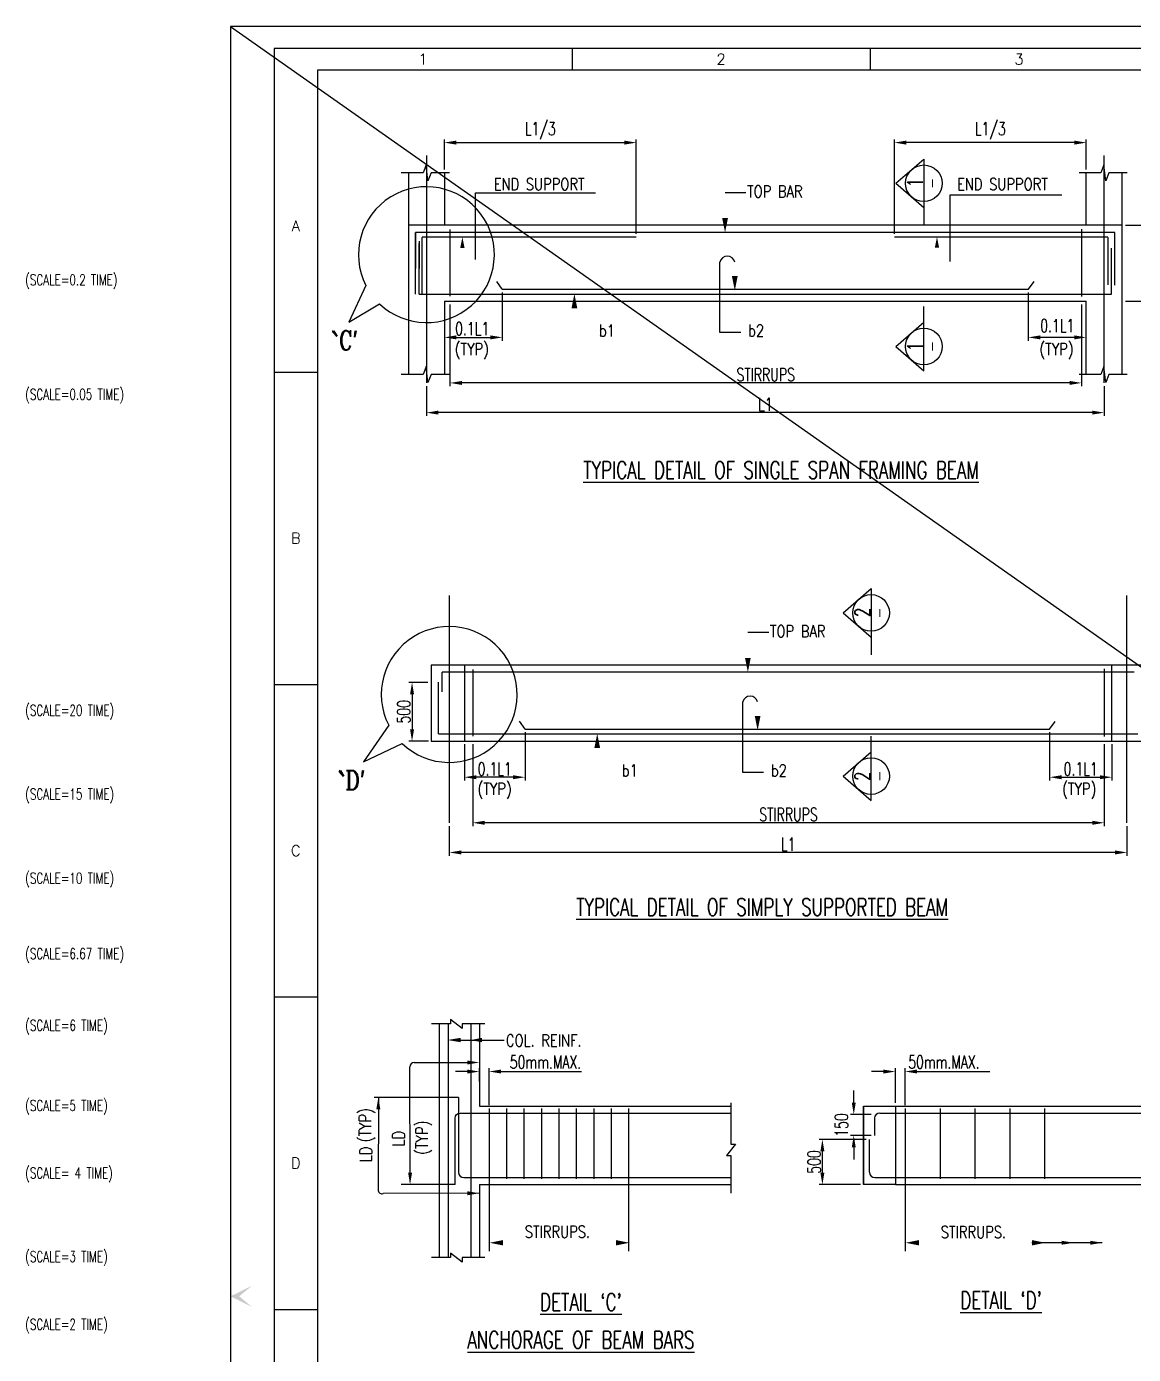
# Model space of a CAD drawing. Extents: x 489124 to 794428, y -356295 to -29813.
# Drawn here: x 516093 to 541483, y -66248 to -35782 of the extents above; entities that cross this region are included whole.
import ezdxf
from ezdxf.enums import TextEntityAlignment as Align
from ezdxf.lldxf.tags import DXFTag

# ---------------------------------------------------------------- set-up
doc = ezdxf.new("R2010")
doc.units = 0
doc.header["$LTSCALE"] = 500
doc.header["$MEASUREMENT"] = 0
doc.layers.get('DEFPOINTS').update_dxf_attribs({"color": 4})
for name, color, linetype in [('07', 5, 'Continuous'), ('08', 4, 'Continuous'), ('09', 6, 'Continuous'), ('BEAM', 4, 'Continuous'), ('BRAKE LINE', 8, 'Continuous'), ('CEN', 8, 'CENTER'), ('COL', 1, 'Continuous'), ('DIM', 5, 'Continuous'), ('LINK', 2, 'Continuous'), ('PNA', 10, 'Continuous'), ('REINFORCEMENT', 6, 'Continuous'), ('SEC-LINE', 2, 'Continuous'), ('ST', 6, 'Continuous'), ('STIRRUPS', 2, 'Continuous'), ('TEXT NORMAL', 4, 'Continuous'), ('TXT', 4, 'Continuous')]:
    doc.layers.add(name, color=color, linetype=linetype)
for name, color, linetype, lineweight in [('GRID TEXT', 6, 'Continuous', 15), ('HEADING-TXT', 1, 'Continuous', 25), ('SECT-TXT', 6, 'Continuous', 20)]:
    doc.layers.add(name, color=color, linetype=linetype, lineweight=lineweight)
doc.styles.add('ROMANC', font='romanc.shx', dxfattribs={"width": 0.8, "height": 250})
doc.styles.add('ROMANS', font='r.shx', dxfattribs={"width": 0.7, "bigfont": 'bigfont.shx'})
doc.styles.add('ROMENT', font='r.shx', dxfattribs={"bigfont": 'bigfont.shx'})
tags = doc.linetypes.add('CENTER', pattern=[2, 1.25, -0.25, 0.25, -0.25]).pattern_tags.tags
tags[10:11] = [DXFTag(74, 4), DXFTag(75, 0), DXFTag(340, '0'), DXFTag(46, 1.0), DXFTag(50, 0.0), DXFTag(44, 0.0), DXFTag(45, 0.0)]
tags[8:9] = [DXFTag(74, 4), DXFTag(75, 0), DXFTag(340, '0'), DXFTag(46, 1.0), DXFTag(50, 0.0), DXFTag(44, 0.0), DXFTag(45, 0.0)]
tags[6:7] = [DXFTag(74, 4), DXFTag(75, 0), DXFTag(340, '0'), DXFTag(46, 1.0), DXFTag(50, 0.0), DXFTag(44, 0.0), DXFTag(45, 0.0)]
tags[4:5] = [DXFTag(74, 4), DXFTag(75, 0), DXFTag(340, '0'), DXFTag(46, 1.0), DXFTag(50, 0.0), DXFTag(44, 0.0), DXFTag(45, 0.0)]
doc.dimstyles.new('Copy of INT2TIMES', dxfattribs={"dimtxt": 300, "dimasz": 275, "dimexe": 75, "dimexo": 75, "dimgap": 40, "dimtad": 1, "dimdec": 0, "dimlfac": 0.5, "dimrnd": 5, "dimzin": 0, "dimdsep": 46, "dimtxsty": 'ROMANS', "dimcen": -1, "dimclrd": 5, "dimclre": 5, "dimclrt": 4, "dimadec": 0, "dimazin": 0, "dimtfac": 1, "dimtdec": 0, "dimtix": 1, "dimtofl": 0, "dimtmove": 2, "dimatfit": 3, "dimfxl": 0, "dimtolj": 1, "dimtzin": 0, "dimarcsym": 0})

# ---------------------------------------------------------------- blocks, each defined once
blk = doc.blocks.new('FOLDER')
at = {"layer": 'PNA'}
for points in [[(-1250, 2500), (0, 0), (0, 1000)], [(1250, 2500), (0, 0), (0, 1000)]]:
    blk.add_solid(points, dxfattribs=at)
blk = doc.blocks.new('A1')
at = {"flags": 128}
blk.add_lwpolyline([(0, 0), (82779, 0), (82779, 58231), (0, 58231)], close=True, dxfattribs=at)
at = {"layer": 'PNA'}
for p, q in [((7718, 57739), (7718, 57247)), ((14453, 57739), (14453, 57247)), ((984, 50420), (1969, 50420)), ((984, 43358), (1969, 43358)), ((984, 36296), (1969, 36296)), ((984, 29233), (1969, 29233))]:
    blk.add_line(p, q, dxfattribs=at)
at = {"layer": 'PNA', "color": 1}
for points in [[(984, 492), (82287, 492), (82287, 57739), (984, 57739)], [(1969, 984), (81794, 984), (81794, 57247), (1969, 57247)]]:
    blk.add_lwpolyline(points, close=True, dxfattribs=at)
at = {"layer": 'PNA', "xscale": 0.196857838483993, "yscale": 0.196857838483993, "zscale": 0.196857838483993, "rotation": 270}
blk.add_blockref('FOLDER', (0, 29529), dxfattribs=at)
at = {"layer": 'PNA', "style": 'ROMANS'}
for s, p in [('1', (4352, 57493)), ('2', (11086, 57493)), ('3', (17821, 57493)), ('A', (1476, 53728)), ('B', (1476, 46666)), ('C', (1476, 39604)), ('D', (1476, 32541))]:
    blk.add_text(s, height=246, dxfattribs=at).set_placement(p, align=Align.MIDDLE)
blk = doc.blocks.new('*D81')
at = {"layer": 'DEFPOINTS', "color": 0, "ltscale": 2}
for p in [(526703, -59758), (526481, -60060), (526703, -60603)]:
    blk.add_point(p, dxfattribs=at)
at = {"layer": 'DIM', "color": 5, "lineweight": -2, "ltscale": 2}
for p, q in [((526481, -59985), (526481, -59683)), ((526703, -60528), (526703, -59683)), ((526206, -59758), (525931, -59758)), ((526978, -59758), (527253, -59758))]:
    blk.add_line(p, q, dxfattribs=at)
at = {"layer": 'DIM', "color": 5, "ltscale": 2}
for points in [[(526206, -59712), (526206, -59803), (526481, -59758)], [(526978, -59712), (526978, -59803), (526703, -59758)]]:
    blk.add_solid(points, dxfattribs=at)
at = {"layer": 'DIM', "color": 4, "ltscale": 2, "insert": (527995, -59540), "char_height": 300, "attachment_point": 5, "style": 'ROMANS'}
blk.add_mtext('\\A1;50mm.MAX.', dxfattribs=at)
blk = doc.blocks.new('*D88')
at = {"layer": 'DEFPOINTS', "color": 0, "ltscale": 2}
for p in [(525805, -42084), (540292, -42084), (525805, -43959)]:
    blk.add_point(p, dxfattribs=at)
at = {"layer": 'DIM', "color": 5, "lineweight": -2, "ltscale": 2}
for p, q in [((525805, -42159), (525805, -44034)), ((540292, -42159), (540292, -44034)), ((540017, -43959), (526080, -43959))]:
    blk.add_line(p, q, dxfattribs=at)
at = {"layer": 'DIM', "color": 5, "ltscale": 2}
for points in [[(526080, -43913), (526080, -44004), (525805, -43959)], [(540017, -43913), (540017, -44004), (540292, -43959)]]:
    blk.add_solid(points, dxfattribs=at)
at = {"layer": 'DIM', "color": 4, "ltscale": 2, "insert": (533048, -43769), "char_height": 300, "attachment_point": 5, "style": 'ROMANS'}
blk.add_mtext('\\A1;STIRRUPS', dxfattribs=at)
blk = doc.blocks.new('*D89')
at = {"layer": 'DEFPOINTS', "color": 0, "ltscale": 2}
for p in [(525265, -43959), (540812, -43959), (525265, -44640)]:
    blk.add_point(p, dxfattribs=at)
at = {"layer": 'DIM', "color": 5, "lineweight": -2, "ltscale": 2}
for p, q in [((525265, -44034), (525265, -44715)), ((540812, -44034), (540812, -44715)), ((540537, -44640), (525540, -44640))]:
    blk.add_line(p, q, dxfattribs=at)
at = {"layer": 'DIM', "color": 5, "ltscale": 2}
for points in [[(525540, -44594), (525540, -44685), (525265, -44640)], [(540537, -44594), (540537, -44685), (540812, -44640)]]:
    blk.add_solid(points, dxfattribs=at)
at = {"layer": 'DIM', "color": 4, "ltscale": 2, "insert": (533039, -44450), "char_height": 300, "attachment_point": 5, "style": 'ROMANS'}
blk.add_mtext('\\A1;L1', dxfattribs=at)
blk = doc.blocks.new('*D90')
at = {"layer": 'DEFPOINTS', "color": 0, "ltscale": 2}
for p in [(527005, -41809), (525678, -42914), (527005, -42914)]:
    blk.add_point(p, dxfattribs=at)
at = {"layer": 'DIM', "color": 5, "lineweight": -2, "ltscale": 2}
for p, q in [((527005, -41884), (527005, -42989)), ((525953, -42914), (526730, -42914))]:
    blk.add_line(p, q, dxfattribs=at)
at = {"layer": 'DIM', "color": 5, "ltscale": 2}
for points in [[(525953, -42868), (525953, -42960), (525678, -42914)], [(526730, -42868), (526730, -42960), (527005, -42914)]]:
    blk.add_solid(points, dxfattribs=at)
at = {"layer": 'DIM', "color": 4, "ltscale": 2, "insert": (526315, -42714), "char_height": 300, "attachment_point": 5, "style": 'ROMANS'}
blk.add_mtext('\\A1;0.1L1', dxfattribs=at)
blk = doc.blocks.new('*D91')
at = {"layer": 'DEFPOINTS', "color": 0, "ltscale": 2}
for p in [(541225, -40340), (541225, -42084), (542162, -42084)]:
    blk.add_point(p, dxfattribs=at)
at = {"layer": 'DIM', "color": 5, "lineweight": -2, "ltscale": 2}
for p, q in [((541300, -40340), (542237, -40340)), ((542162, -40615), (542162, -41809)), ((541300, -42084), (542237, -42084))]:
    blk.add_line(p, q, dxfattribs=at)
at = {"layer": 'DIM', "color": 5, "ltscale": 2}
for points in [[(542116, -40615), (542208, -40615), (542162, -40340)], [(542116, -41809), (542208, -41809), (542162, -42084)]]:
    blk.add_solid(points, dxfattribs=at)
at = {"layer": 'DIM', "color": 4, "ltscale": 2, "insert": (541972, -41212), "char_height": 300, "attachment_point": 5, "rotation": 90, "style": 'ROMANS'}
blk.add_mtext('\\A1;D', dxfattribs=at)
blk = doc.blocks.new('*D92')
at = {"layer": 'DEFPOINTS', "color": 0, "ltscale": 2}
for p in [(530078, -38445), (525678, -39140), (530078, -40615)]:
    blk.add_point(p, dxfattribs=at)
at = {"layer": 'DIM', "color": 5, "lineweight": -2, "ltscale": 2}
for p, q in [((525678, -39065), (525678, -38370)), ((530078, -40540), (530078, -38370)), ((525953, -38445), (529803, -38445))]:
    blk.add_line(p, q, dxfattribs=at)
at = {"layer": 'DIM', "color": 5, "ltscale": 2}
for points in [[(525953, -38399), (525953, -38491), (525678, -38445)], [(529803, -38399), (529803, -38491), (530078, -38445)]]:
    blk.add_solid(points, dxfattribs=at)
at = {"layer": 'DIM', "color": 4, "ltscale": 2, "insert": (527878, -38177), "char_height": 300, "attachment_point": 5, "style": 'ROMANS'}
blk.add_mtext('\\A1;L1/3', dxfattribs=at)
blk = doc.blocks.new('*D93')
at = {"layer": 'DEFPOINTS', "color": 0, "ltscale": 2}
for p in [(536000, -38445), (540400, -39140), (536000, -40615)]:
    blk.add_point(p, dxfattribs=at)
at = {"layer": 'DIM', "color": 5, "lineweight": -2, "ltscale": 2}
for p, q in [((536000, -40540), (536000, -38370)), ((540400, -39065), (540400, -38370)), ((540125, -38445), (536275, -38445))]:
    blk.add_line(p, q, dxfattribs=at)
at = {"layer": 'DIM', "color": 5, "ltscale": 2}
for points in [[(536275, -38399), (536275, -38491), (536000, -38445)], [(540125, -38399), (540125, -38491), (540400, -38445)]]:
    blk.add_solid(points, dxfattribs=at)
at = {"layer": 'DIM', "color": 4, "ltscale": 2, "insert": (538200, -38177), "char_height": 300, "attachment_point": 5, "style": 'ROMANS'}
blk.add_mtext('\\A1;L1/3', dxfattribs=at)
blk = doc.blocks.new('*D97')
at = {"layer": 'DEFPOINTS', "color": 0, "ltscale": 2}
for p in [(526328, -52175), (540815, -52175), (526328, -54050)]:
    blk.add_point(p, dxfattribs=at)
at = {"layer": 'DIM', "color": 5, "lineweight": -2, "ltscale": 2}
for p, q in [((526328, -52250), (526328, -54125)), ((540815, -52250), (540815, -54125)), ((540540, -54050), (526603, -54050))]:
    blk.add_line(p, q, dxfattribs=at)
at = {"layer": 'DIM', "color": 5, "ltscale": 2}
for points in [[(526603, -54004), (526603, -54096), (526328, -54050)], [(540540, -54004), (540540, -54096), (540815, -54050)]]:
    blk.add_solid(points, dxfattribs=at)
at = {"layer": 'DIM', "color": 4, "ltscale": 2, "insert": (533571, -53860), "char_height": 300, "attachment_point": 5, "style": 'ROMANS'}
blk.add_mtext('\\A1;STIRRUPS', dxfattribs=at)
blk = doc.blocks.new('*D98')
at = {"layer": 'DEFPOINTS', "color": 0, "ltscale": 2}
for p in [(525789, -54050), (541335, -54050), (525789, -54731)]:
    blk.add_point(p, dxfattribs=at)
at = {"layer": 'DIM', "color": 5, "lineweight": -2, "ltscale": 2}
for p, q in [((525789, -54125), (525789, -54806)), ((541335, -54125), (541335, -54806)), ((541060, -54731), (526064, -54731))]:
    blk.add_line(p, q, dxfattribs=at)
at = {"layer": 'DIM', "color": 5, "ltscale": 2}
for points in [[(526064, -54685), (526064, -54777), (525789, -54731)], [(541060, -54685), (541060, -54777), (541335, -54731)]]:
    blk.add_solid(points, dxfattribs=at)
at = {"layer": 'DIM', "color": 4, "ltscale": 2, "insert": (533562, -54541), "char_height": 300, "attachment_point": 5, "style": 'ROMANS'}
blk.add_mtext('\\A1;L1', dxfattribs=at)
blk = doc.blocks.new('*D100')
at = {"layer": 'DEFPOINTS', "color": 0, "ltscale": 2}
for p in [(536246, -59758), (536024, -60550), (536246, -60603)]:
    blk.add_point(p, dxfattribs=at)
at = {"layer": 'DIM', "color": 5, "lineweight": -2, "ltscale": 2}
for p, q in [((536024, -60475), (536024, -59683)), ((536246, -60528), (536246, -59683)), ((535749, -59758), (535474, -59758)), ((536521, -59758), (536796, -59758))]:
    blk.add_line(p, q, dxfattribs=at)
at = {"layer": 'DIM', "color": 5, "ltscale": 2}
for points in [[(535749, -59712), (535749, -59803), (536024, -59758)], [(536521, -59712), (536521, -59803), (536246, -59758)]]:
    blk.add_solid(points, dxfattribs=at)
at = {"layer": 'DIM', "color": 4, "ltscale": 2, "insert": (537135, -59540), "char_height": 300, "attachment_point": 5, "style": 'ROMANS'}
blk.add_mtext('\\A1;50mm.MAX.', dxfattribs=at)
blk = doc.blocks.new('*D105')
at = {"layer": 'DEFPOINTS', "color": 0, "ltscale": 2}
for p in [(535067, -60745), (535544, -60745), (535544, -61223)]:
    blk.add_point(p, dxfattribs=at)
at = {"layer": 'DIM', "color": 5, "lineweight": -2, "ltscale": 2}
for p, q in [((535067, -60470), (535067, -60195)), ((535469, -60745), (534992, -60745)), ((535469, -61223), (534992, -61223)), ((535067, -61498), (535067, -61773))]:
    blk.add_line(p, q, dxfattribs=at)
at = {"layer": 'DIM', "color": 5, "ltscale": 2}
for points in [[(535022, -60470), (535113, -60470), (535067, -60745)], [(535022, -61498), (535113, -61498), (535067, -61223)]]:
    blk.add_solid(points, dxfattribs=at)
at = {"layer": 'DIM', "color": 4, "ltscale": 2, "insert": (534785, -60984), "char_height": 300, "attachment_point": 5, "rotation": 90, "style": 'ROMANS'}
blk.add_mtext('\\A1;150', dxfattribs=at)
blk = doc.blocks.new('*D103')
at = {"layer": 'DEFPOINTS', "color": 0, "ltscale": 2}
for p in [(534348, -61314), (535430, -61314), (535294, -62350)]:
    blk.add_point(p, dxfattribs=at)
at = {"layer": 'DIM', "color": 5, "lineweight": -2, "ltscale": 2}
for p, q in [((535355, -61314), (534273, -61314)), ((534348, -62075), (534348, -61589)), ((535219, -62350), (534273, -62350))]:
    blk.add_line(p, q, dxfattribs=at)
at = {"layer": 'DIM', "color": 5, "ltscale": 2}
for points in [[(534302, -61589), (534394, -61589), (534348, -61314)], [(534302, -62075), (534394, -62075), (534348, -62350)]]:
    blk.add_solid(points, dxfattribs=at)
at = {"layer": 'DIM', "color": 4, "ltscale": 2, "insert": (534158, -61832), "char_height": 300, "attachment_point": 5, "rotation": 90, "style": 'ROMANS'}
blk.add_mtext('\\A1;500', dxfattribs=at)
blk = doc.blocks.new('*D64')
at = {"layer": 'DEFPOINTS', "color": 0, "ltscale": 2}
for p in [(525376, -50828), (524935, -52180), (525385, -52180)]:
    blk.add_point(p, dxfattribs=at)
at = {"layer": 'DIM', "color": 5, "lineweight": -2, "ltscale": 2}
for p, q in [((525301, -50828), (524860, -50828)), ((524935, -51103), (524935, -51905)), ((525310, -52180), (524860, -52180))]:
    blk.add_line(p, q, dxfattribs=at)
at = {"layer": 'DIM', "color": 5, "ltscale": 2}
for points in [[(524890, -51103), (524981, -51103), (524935, -50828)], [(524890, -51905), (524981, -51905), (524935, -52180)]]:
    blk.add_solid(points, dxfattribs=at)
at = {"layer": 'DIM', "color": 4, "ltscale": 2, "insert": (524745, -51504), "char_height": 300, "attachment_point": 5, "rotation": 90, "style": 'ROMANS'}
blk.add_mtext('\\A1;500', dxfattribs=at)
blk = doc.blocks.new('*D65')
at = {"layer": 'DEFPOINTS', "color": 0, "ltscale": 2}
for p in [(539072, -41809), (539072, -42914), (540400, -42914)]:
    blk.add_point(p, dxfattribs=at)
at = {"layer": 'DIM', "color": 5, "lineweight": -2, "ltscale": 2}
for p, q in [((539072, -41884), (539072, -42989)), ((540125, -42914), (539347, -42914))]:
    blk.add_line(p, q, dxfattribs=at)
at = {"layer": 'DIM', "color": 5, "ltscale": 2}
for points in [[(539347, -42868), (539347, -42960), (539072, -42914)], [(540125, -42868), (540125, -42960), (540400, -42914)]]:
    blk.add_solid(points, dxfattribs=at)
at = {"layer": 'DIM', "color": 4, "ltscale": 2, "insert": (539736, -42645), "char_height": 300, "attachment_point": 5, "style": 'ROMANS'}
blk.add_mtext('\\A1;0.1L1', dxfattribs=at)
blk = doc.blocks.new('*D67')
at = {"layer": 'DEFPOINTS', "color": 0, "ltscale": 2}
for p in [(527529, -51900), (526135, -52175), (526135, -53005)]:
    blk.add_point(p, dxfattribs=at)
at = {"layer": 'DIM', "color": 5, "lineweight": -2, "ltscale": 2}
for p, q in [((527529, -51975), (527529, -53080)), ((526135, -52250), (526135, -53080)), ((527254, -53005), (526410, -53005))]:
    blk.add_line(p, q, dxfattribs=at)
at = {"layer": 'DIM', "color": 5, "ltscale": 2}
for points in [[(526410, -52960), (526410, -53051), (526135, -53005)], [(527254, -52960), (527254, -53051), (527529, -53005)]]:
    blk.add_solid(points, dxfattribs=at)
at = {"layer": 'DIM', "color": 4, "ltscale": 2, "insert": (526832, -52815), "char_height": 300, "attachment_point": 5, "style": 'ROMANS'}
blk.add_mtext('\\A1;{\\A1;0.1L1}', dxfattribs=at)
blk = doc.blocks.new('*D68')
at = {"layer": 'DEFPOINTS', "color": 0, "ltscale": 2}
for p in [(539558, -51900), (540989, -52175), (540989, -53005)]:
    blk.add_point(p, dxfattribs=at)
at = {"layer": 'DIM', "color": 5, "lineweight": -2, "ltscale": 2}
for p, q in [((539558, -51975), (539558, -53080)), ((540989, -52250), (540989, -53080)), ((539833, -53005), (540714, -53005))]:
    blk.add_line(p, q, dxfattribs=at)
at = {"layer": 'DIM', "color": 5, "ltscale": 2}
for points in [[(539833, -52960), (539833, -53051), (539558, -53005)], [(540714, -52960), (540714, -53051), (540989, -53005)]]:
    blk.add_solid(points, dxfattribs=at)
at = {"layer": 'DIM', "color": 4, "ltscale": 2, "insert": (540273, -52815), "char_height": 300, "attachment_point": 5, "style": 'ROMANS'}
blk.add_mtext('\\A1;{\\A1;0.1L1}', dxfattribs=at)

msp = doc.modelspace()

# ---------------------------------------------------------------- linework, layer by layer
at = {"layer": '07', "elevation": 0, "flags": 128}
for points in [[(532339.025, -41186.35, 0, 0, 0), (532339.025, -41836.207, 0, 132, 0), (532339.025, -41506.426, 132, 132, 0)], [(532862.154, -51277.828, 0, 0, 0), (532862.154, -51927.685, 0, 132, 0), (532862.154, -51597.904, 132, 132, 0)]]:
    msp.add_lwpolyline(points, format="xyseb", dxfattribs=at)
at = {"layer": '08'}
for p, q in [((541224.679, -40340.425), (524852.874, -40340.425)), ((525677.874, -42083.707), (540399.679, -42083.707)), ((541747.808, -50431.904), (525376.003, -50431.904)), ((526135.003, -50431.904), (526135.003, -52175.185)), ((540988.808, -52175.185), (540988.808, -50431.904)), ((525376.003, -52175.185), (526135.003, -52175.185)), ((525376.003, -52180.421), (525384.837, -52180.421)), ((526135.003, -52175.185), (540988.808, -52175.185)), ((540988.808, -52175.185), (541747.808, -52175.185))]:
    msp.add_line(p, q, dxfattribs=at)
at = {"layer": 'BEAM'}
for p, q in [((525560.872, -58660.481), (525560.872, -64024.933)), ((526480.872, -58660.481), (526480.872, -60550.134)), ((526480.872, -60550.134), (532250.118, -60550.134)), ((535294.337, -60550.134), (535294.337, -62350.134)), ((536024.337, -60550.134), (541793.583, -60550.134)), ((526480.872, -62350.134), (532250.118, -62350.134)), ((526480.872, -62350.134), (526480.872, -64024.933)), ((536024.337, -62350.134), (541793.583, -62350.134))]:
    msp.add_line(p, q, dxfattribs=at)
at = {"layer": 'BEAM', "elevation": 0}
msp.add_lwpolyline([(535294.337, -60550.134), (536024.337, -60550.134), (536024.337, -62350.134), (535294.337, -62350.134)], close=True, dxfattribs=at)
at = {"layer": 'BRAKE LINE', "ltscale": 2, "elevation": 0}
for points in [[(525794.889, -39139.505), (525372.76, -39139.505), (525300.689, -39324.735), (525259.506, -38954.274), (525187.435, -39139.505), (524688.087, -39139.505)], [(541341.694, -39139.505), (540919.565, -39139.505), (540847.494, -39324.735), (540806.311, -38954.274), (540734.24, -39139.505), (540234.892, -39139.505)], [(525794.889, -43764.794), (525372.76, -43764.794), (525300.689, -43950.024), (525259.506, -43579.563), (525187.435, -43764.794), (524688.087, -43764.794)], [(541341.694, -43764.794), (540919.565, -43764.794), (540847.494, -43950.024), (540806.311, -43579.563), (540734.24, -43764.794), (540234.892, -43764.794)], [(526602.933, -58660.481), (526082.828, -58660.481), (526082.828, -58766.84), (525820.74, -58562.303), (525820.74, -58660.481), (525384.911, -58660.481)], [(532250.118, -60478.47), (532250.118, -61424.809), (532356.477, -61424.809), (532151.94, -61686.897), (532250.118, -61686.897), (532250.118, -62548.961)], [(526602.933, -64024.933), (526082.828, -64024.933), (526082.828, -64131.292), (525820.74, -63926.756), (525820.74, -64024.933), (525384.911, -64024.933)]]:
    msp.add_lwpolyline(points, dxfattribs=at)
at = {"layer": 'CEN'}
for p, q in [((525265.374, -38740.873), (525265.374, -43958.569)), ((540812.179, -43958.569), (540812.179, -38740.873)), ((525788.503, -48832.351), (525788.503, -54050.047)), ((541335.308, -54050.047), (541335.308, -48832.351))]:
    msp.add_line(p, q, dxfattribs=at)
at = {"layer": 'COL', "ltscale": 2}
for p, q in [((525677.874, -39139.505), (525677.874, -40340.425)), ((540399.679, -40340.425), (540399.679, -39156.347)), ((541224.679, -43764.794), (541224.679, -39156.347)), ((525677.874, -42083.707), (525677.874, -43764.794)), ((540399.679, -43764.794), (540399.679, -42083.707))]:
    msp.add_line(p, q, dxfattribs=at)
at = {"layer": 'COL', "ltscale": 2, "elevation": 0}
for points in [[(524852.874, -39139.505), (524852.874, -43764.794)], [(525376.003, -50431.904), (525376.003, -52175.185)]]:
    msp.add_lwpolyline(points, dxfattribs=at)
at = {"layer": 'DEFPOINTS', "color": 0, "linetype": 'ByBlock'}
for p in [(526480.872, -60550.134), (536024.337, -60550.134), (525920.872, -62550.134)]:
    msp.add_point(p, dxfattribs=at)
at = {"layer": 'DIM', "color": 2}
msp.add_line((520770.925, -35782.252), (604791.327, -94887), dxfattribs=at)
at = {"layer": 'DIM', "ltscale": 2}
for p, q in [((526392.992, -39596.904), (529141.936, -39596.904)), ((526392.992, -41124.252), (526392.992, -39596.904)), ((532595.503, -39594.883), (532115.209, -39594.883)), ((537279.406, -41171.068), (537279.406, -39643.72)), ((537279.406, -39643.72), (539841.346, -39643.72)), ((531997.373, -42802.694), (531997.373, -41186.35)), ((523485.751, -42560.851), (524188.037, -42141.103)), ((532477.667, -42802.694), (531997.373, -42802.694)), ((533118.632, -49686.361), (532638.338, -49686.361)), ((532520.501, -52894.172), (532520.501, -51277.828)), ((523820.536, -52652.329), (524711.166, -52232.582)), ((533000.796, -52894.172), (532520.501, -52894.172)), ((524890.614, -62278.433), (524885.568, -59650.176)), ((524985.568, -59550.176), (526280.872, -59550.176)), ((527202.67, -59757.636), (528819.942, -59757.636)), ((536746.135, -59757.636), (538185.27, -59757.636)), ((526000.872, -60350.134), (524066.677, -60350.134)), ((525920.872, -62349.134), (524685.489, -62349.134)), ((526702.67, -62220.017), (526702.67, -63878.326)), ((529902.67, -62220.017), (529902.67, -63878.326)), ((536246.135, -62220.017), (536246.135, -63878.326))]:
    msp.add_line(p, q, dxfattribs=at)
at = {"layer": 'DIM'}
for p, q in [((523876.196, -41721.171), (523485.751, -42560.851)), ((524399.325, -51812.65), (523820.536, -52652.329))]:
    msp.add_line(p, q, dxfattribs=at)
at = {"layer": 'DIM', "ltscale": 2, "elevation": 0, "flags": 128}
for points in [[(532115.209, -39594.883, 0, 0, 0), (532115.209, -40505.425, 0, 132, 0), (532115.209, -40175.644, 132, 132, 0)], [(526392.992, -41124.252, 0, 0, 0), (526089.972, -41124.252, 0, 0, 0), (526089.972, -40613.796, 0, 99, 0), (526089.972, -40861.132, 99, 99, 0)], [(537279.406, -41171.068, 0, 0, 0), (536976.385, -41171.068, 0, 0, 0), (536976.385, -40611.112, 0, 99, 0), (536976.385, -40858.448, 99, 99, 0)], [(529139.866, -42802.694, 0, 0, 0), (528659.572, -42802.694, 0, 0, 0), (528659.572, -41915.286, 0, 132, 0), (528659.572, -42245.067, 132, 132, 0)], [(532638.338, -49686.361, 0, 0, 0), (532638.338, -50596.904, 0, 132, 0), (532638.338, -50267.123, 132, 132, 0)], [(529662.995, -52894.172, 0, 0, 0), (529182.7, -52894.172, 0, 0, 0), (529182.7, -52006.764, 0, 132, 0), (529182.7, -52336.545, 132, 132, 0)], [(529611.653, -63685.851, 122.425, 0, 0), (529917.513, -63685.851, 0, 0, 0), (529541.347, -63685.851, 0, 0, 0), (526715.788, -63685.851, 0, 122.425, 0), (527021.648, -63685.851, 0, 0, 0)], [(539155.118, -63685.851, 122.425, 0, 0), (539460.978, -63685.851, 0, 0, 0), (539084.812, -63685.851, 0, 0, 0), (536259.253, -63685.851, 0, 122.425, 0), (536565.113, -63685.851, 0, 0, 0)]]:
    msp.add_lwpolyline(points, format="xyseb", dxfattribs=at)
at = {"layer": 'DIM', "ltscale": 2, "elevation": 0}
for points in [[(526047.666, -59035.078), (526442.655, -59035.078)], [(526537.255, -59035.078), (527048.112, -59035.078)]]:
    msp.add_lwpolyline(points, dxfattribs=at)
at = {"layer": 'DIM', "ltscale": 2}
for centre, radius, start, end in [((525265.374, -41015.321), 1558.217, 226.2597038, 206.9354204), ((532168.199, -41225.455), 175.245, 12.893919, 167.106081), ((525788.503, -51106.799), 1558.217, 226.2597038, 206.9354204), ((532691.327, -51316.934), 175.245, 12.893919, 167.106081), ((524985.568, -59650.176), 100, 90, 180), ((524247.718, -62472.503), 89.64, 191.2281897, 284.0600867)]:
    msp.add_arc(centre, radius, start, end, dxfattribs=at)
for points in [[(526047.666, -59085.078), (525747.666, -59035.078), (526047.666, -58985.078)], [(526537.255, -59085.078), (526280.872, -59035.078), (526537.255, -58985.078)], [(526205.872, -59504.343), (526480.872, -59550.176), (526205.872, -59596.01)], [(524936.448, -62074.134), (524890.614, -62349.134), (524844.781, -62074.134)]]:
    msp.add_solid(points, dxfattribs=at)
at = {"layer": 'LINK'}
for p, q in [((540292.033, -40429.196), (540292.033, -41978.182)), ((540815.161, -50520.675), (540815.161, -52069.66))]:
    msp.add_line(p, q, dxfattribs=at)
at = {"layer": 'REINFORCEMENT', "linetype": 'Continuous'}
for p, q in [((541059.679, -40505.425), (525017.874, -40505.425)), ((525017.874, -41918.707), (525017.874, -40505.425)), ((541059.679, -41716.318), (541059.679, -40505.425)), ((525100.374, -41918.707), (525100.374, -40758.031)), ((525167.474, -41918.707), (525167.474, -40624.225)), ((530077.874, -40615.425), (525176.274, -40615.425)), ((540885.879, -40615.425), (535999.679, -40615.425)), ((540894.679, -40624.225), (540894.679, -41708.904)), ((540977.179, -41918.707), (540977.179, -40866.413)), ((527005.373, -41808.707), (526879.873, -41628.927)), ((539072.18, -41808.707), (539203.939, -41633.462)), ((525100.374, -41918.707), (540977.179, -41918.707)), ((527005.373, -41808.707), (539072.18, -41808.707)), ((525541.003, -52010.185), (525541.003, -50827.904)), ((525623.503, -51042.483), (525623.503, -50596.904)), ((527528.502, -51900.185), (527403.002, -51720.405)), ((539557.502, -51900.185), (539689.261, -51724.941)), ((525541.003, -52010.185), (541582.808, -52010.185)), ((527528.502, -51900.185), (539557.502, -51900.185)), ((525760.872, -58660.481), (525760.872, -64024.933)), ((526280.872, -58660.481), (526280.872, -64024.933)), ((535544.337, -60830.134), (535544.337, -61223.186)), ((535664.337, -60710.134), (541793.583, -60710.134)), ((535430.337, -62070.134), (535430.337, -61313.703)), ((535550.337, -62190.134), (541793.583, -62190.134))]:
    msp.add_line(p, q, dxfattribs=at)
at = {"layer": 'REINFORCEMENT', "linetype": 'Continuous', "elevation": 0}
for points in [[(525017.874, -40505.425), (525017.874, -41330.425)], [(525100.374, -40705.518), (525100.374, -41330.425)], [(541500.308, -50596.904), (525623.503, -50596.904), (525623.503, -50596.904)]]:
    msp.add_lwpolyline(points, dxfattribs=at)
for points in [[(526000.872, -60350.134), (526000.872, -62070.134, 0.414213562), (526120.872, -62190.134), (532250.118, -62190.134)], [(525920.872, -62349.134), (525920.872, -60830.134, -0.414213562), (526040.872, -60710.134), (532250.118, -60710.134)]]:
    msp.add_lwpolyline(points, format="xyb", dxfattribs=at)
at = {"layer": 'REINFORCEMENT', "linetype": 'Continuous'}
for centre, radius, start, end in [((540885.879, -40624.225), 8.8, 0, 90), ((535664.337, -60830.134), 120, 90, 180), ((535550.337, -62070.134), 120, 180, 270)]:
    msp.add_arc(centre, radius, start, end, dxfattribs=at)
at = {"layer": 'SEC-LINE'}
for p, q in [((536036.08, -39378.276), (536675.5, -38821.007)), ((536675.5, -38821.007), (536675.5, -40340.425)), ((536036.08, -39378.276), (536675.5, -39935.544)), ((536675.5, -43680.034), (536675.5, -42205.606)), ((536036.08, -43122.766), (536675.5, -42565.498)), ((536036.08, -43122.766), (536675.5, -43680.034)), ((534825.851, -49235.381), (535465.271, -48678.113)), ((535465.271, -48678.113), (535465.271, -50197.531)), ((534825.851, -49235.381), (535465.271, -49792.649)), ((535465.271, -53537.14), (535465.271, -52062.711)), ((534825.851, -52979.872), (535465.271, -52422.604)), ((534825.851, -52979.872), (535465.271, -53537.14))]:
    msp.add_line(p, q, dxfattribs=at)
for centre in [(536675.5, -39378.276), (536675.5, -43122.766), (535465.271, -49235.381), (535465.271, -52979.872)]:
    msp.add_circle(centre, 420.11, dxfattribs=at)
at = {"layer": 'SECT-TXT'}
for p, q in [((536872.36, -39470.574), (536872.36, -39289.298)), ((536872.36, -43030.468), (536872.36, -43211.743)), ((535662.13, -49327.679), (535662.13, -49146.404)), ((535662.13, -52887.573), (535662.13, -53068.849))]:
    msp.add_line(p, q, dxfattribs=at)
at = {"layer": 'ST'}
msp.add_arc((525176.274, -40624.225), 8.8, 90, 180, dxfattribs=at)
at = {"layer": 'STIRRUPS'}
for p, q in [((525804.688, -40440.025), (525804.688, -41968.229)), ((526327.816, -50531.503), (526327.816, -52059.707)), ((526702.67, -60603.356), (526702.67, -62220.017)), ((527102.67, -60603.356), (527102.67, -62220.017)), ((527502.67, -60603.356), (527502.67, -62220.017)), ((527902.67, -60603.356), (527902.67, -62220.017)), ((528302.67, -60603.356), (528302.67, -62220.017)), ((528702.67, -60603.356), (528702.67, -62220.017)), ((529102.67, -60603.356), (529102.67, -62220.017)), ((529502.67, -60603.356), (529502.67, -62220.017)), ((529902.67, -60603.356), (529902.67, -62220.017)), ((536246.135, -60603.356), (536246.135, -62220.017)), ((537046.135, -60603.356), (537046.135, -62220.017)), ((537846.135, -60603.356), (537846.135, -62220.017)), ((538646.135, -60603.356), (538646.135, -62220.017)), ((539446.135, -60603.356), (539446.135, -62220.017))]:
    msp.add_line(p, q, dxfattribs=at)

# ---------------------------------------------------------------- block references
at = {"xscale": 1.01500000001397, "yscale": 1.01500000001397, "zscale": 1.01500000001397}
msp.add_blockref('A1', (520770.925, -94887), dxfattribs=at)

# ---------------------------------------------------------------- texts
at = {"layer": '09', "color": 2, "style": 'ROMANC', "width": 0.8}
for s, p in [("`C'", (523382.215, -42982.307)), ("`D'", (523540.98, -53073.785))]:
    msp.add_text(s, height=440, dxfattribs=at).set_placement(p, align=Align.MIDDLE)
at = {"layer": 'GRID TEXT', "style": 'ROMANS', "width": 0.7}
for s, p in [('1', (536649.094, -39365.716)), ('1', (536649.094, -43125.378)), ('2', (535438.865, -49222.821)), ('2', (535438.865, -52982.484))]:
    msp.add_text(s, height=350, rotation=90, dxfattribs=at).set_placement(p, align=Align.CENTER)
at = {"layer": 'HEADING-TXT', "color": 6, "style": 'ROMANS', "width": 0.7}
for s, p in [('%%UTYPICAL DETAIL OF SINGLE SPAN FRAMING BEAM', (528864.216, -46157.548)), ('%%UTYPICAL DETAIL OF SIMPLY SUPPORTED BEAM', (528699.845, -56184.121))]:
    msp.add_text(s, height=400, dxfattribs=at).set_placement(p)
for s, p in [("%%UDETAIL `C'", (528810.595, -65047.226)), ("%%UDETAIL `D'", (538447.061, -65004.517)), ('%%UANCHORAGE OF BEAM BARS', (528810.595, -65913.739))]:
    msp.add_text(s, height=400, dxfattribs=at).set_placement(p, align=Align.MIDDLE)
at = {"layer": 'TEXT NORMAL', "char_height": 250, "width": 16150, "attachment_point": 1, "style": 'ROMANS'}
for s, insert in [('(SCALE=0.2 TIME)', (516062.648, -41468.867)), ('(SCALE=0.05 TIME)', (516062.648, -44093.852)), ('(SCALE=20 TIME)', (516062.648, -51346.739)), ('(SCALE=15 TIME)', (516062.648, -53266.732)), ('(SCALE=10 TIME)', (516062.648, -55195.737)), ('(SCALE=6.67 TIME)', (516062.648, -56929.782)), ('(SCALE=6 TIME)', (516062.648, -58572.6)), ('(SCALE=5 TIME)', (516062.648, -60411.659)), ('(SCALE= 4 TIME)', (516062.648, -61961.995)), ('(SCALE=3 TIME)', (516062.648, -63878.244)), ('(SCALE=2 TIME)', (516062.648, -65431.451))]:
    msp.add_mtext(s, dxfattribs=dict(at, insert=insert))
at = {"layer": 'TXT', "style": 'ROMENT', "width": 0.8}
for s, p in [('END SUPPORT', (526809.131, -39535.631)), ('END SUPPORT', (537437.09, -39535.631)), ('TOP BAR', (532620.986, -39702.831)), ('b1', (529222.208, -42896.262)), ('b2', (532643.006, -42896.262)), ('(TYP)', (525913.389, -43319.301)), ('(TYP)', (539324.898, -43319.301)), ('TOP BAR', (533144.115, -49794.31)), ('b1', (529745.337, -52987.74)), ('b2', (533166.135, -52987.74)), ('(TYP)', (526438.207, -53410.779)), ('(TYP)', (539847.509, -53410.779)), ('COL. REINF.', (527088.739, -59182.455))]:
    msp.add_text(s, height=275, dxfattribs=at).set_placement(p)
for s, p in [('(TYP)', (523994.989, -61376.682)), ('(TYP)', (525299.842, -61664.912)), ('LD', (524764.976, -61473.314)), ('LD', (524012.119, -61833.551))]:
    msp.add_text(s, height=275, rotation=90, dxfattribs=at).set_placement(p)
for p in [(528344.683, -63433.288), (537888.148, -63441.133)]:
    msp.add_text('STIRRUPS. ', height=275, dxfattribs=at).set_placement(p, align=Align.MIDDLE)

# ---------------------------------------------------------------- dimensions: what is measured, and where the dimension line sits
at = {"layer": 'DIM', "ltscale": 2}
for base, p1, p2, text, picture, middle in [((530077.874, -38445.333), (525677.874, -39139.505), (530077.874, -40615.425), 'L1/3', '*D92', (527877.874, -38176.762)), ((526135.003, -53005.402), (527528.502, -51900.185), (526135.003, -52175.185), '{\\A1;0.1L1}', '*D67', (526831.752, -52815.402))]:
    dim = msp.add_linear_dim(base=base, p1=p1, p2=p2, text=text, dimstyle='Copy of INT2TIMES', dxfattribs=at)
    dim.commit()
    dim.dimension.update_dxf_attribs({"geometry": picture, "text_midpoint": middle})
for base, p1, p2, angle, text, picture, middle in [((535999.679, -38445.333), (540399.679, -39139.505), (535999.679, -40615.425), 180, 'L1/3', '*D93', (538199.679, -38176.762)), ((542162.111, -42083.707), (541224.679, -40340.425), (541224.679, -42083.707), 270, 'D', '*D91', (541972.111, -41212.066)), ((525804.688, -43958.569), (540292.033, -42083.707), (525804.688, -42083.707), 180, 'STIRRUPS', '*D88', (533048.36, -43768.569)), ((525265.374, -44639.654), (540812.179, -43958.569), (525265.374, -43958.569), 180, 'L1', '*D89', (533038.777, -44449.654)), ((524935.346, -52180.421), (525376.003, -50827.904), (525384.837, -52180.421), 90, '500', '*D64', (524745.346, -51504.162)), ((540988.808, -53005.402), (539557.502, -51900.185), (540988.808, -52175.185), 180, '{\\A1;0.1L1}', '*D68', (540273.155, -52815.402)), ((526327.816, -54050.047), (540815.161, -52175.185), (526327.816, -52175.185), 180, 'STIRRUPS', '*D97', (533571.489, -53860.047)), ((525788.503, -54731.133), (541335.308, -54050.047), (525788.503, -54050.047), 180, 'L1', '*D98', (533561.905, -54541.133)), ((534347.915, -61313.703), (535294.337, -62350.134), (535430.337, -61313.703), 90, '500', '*D103', (534157.915, -61831.918))]:
    dim = msp.add_linear_dim(base=base, p1=p1, p2=p2, angle=angle, text=text, dimstyle='Copy of INT2TIMES', dxfattribs=at)
    dim.commit()
    dim.dimension.update_dxf_attribs({"geometry": picture, "text_midpoint": middle})
for base, p1, p2, text, picture, middle in [((527005.373, -42913.924), (525677.874, -42913.924), (527005.373, -41808.707), '0.1L1', '*D90', (526314.744, -42713.924)), ((526702.67, -59757.636), (526480.872, -60059.525), (526702.67, -60603.356), '50mm.MAX.', '*D81', (527995.486, -59539.636)), ((536246.135, -59757.636), (536024.337, -60550.134), (536246.135, -60603.356), '50mm.MAX.', '*D100', (537135.27, -59539.636))]:
    dim = msp.add_linear_dim(base=base, p1=p1, p2=p2, text=text, dimstyle='Copy of INT2TIMES', dxfattribs=at)
    dim.commit()
    dim.dimension.update_dxf_attribs({"geometry": picture, "text_midpoint": middle, "dimtype": 160})
for base, p1, p2, angle, text, picture, middle in [((539072.18, -42913.924), (540399.679, -42913.924), (539072.18, -41808.707), 180, '0.1L1', '*D65', (539735.93, -42644.589)), ((535067.453, -60745.281), (535544.337, -61223.186), (535544.337, -60745.281), 90, '150', '*D105', (534785.453, -60984.234))]:
    dim = msp.add_linear_dim(base=base, p1=p1, p2=p2, angle=angle, text=text, dimstyle='Copy of INT2TIMES', dxfattribs=at)
    dim.commit()
    dim.dimension.update_dxf_attribs({"geometry": picture, "text_midpoint": middle, "dimtype": 160})

# ---------------------------------------------------------------- leaders
for points in [[(524162.208, -60349.458), (524159.794, -62489.958)], [(526480.872, -62550.025), (524269.495, -62559.457)]]:
    msp.add_leader(points, dimstyle='Copy of INT2TIMES', dxfattribs=at)
for points in [[(540114.826, -63685.851), (539155.118, -63685.851)], [(540767.329, -63685.851), (540059.568, -63685.851)]]:
    msp.add_leader(points, dimstyle='Copy of INT2TIMES', override={"dimgap": 40, "dimtad": 0}, dxfattribs=at)

doc.saveas('drawing.dxf')
